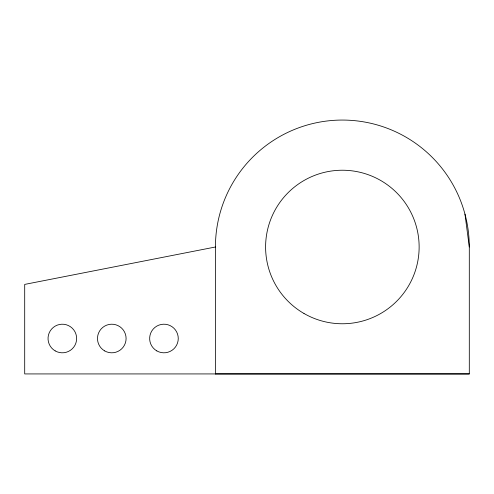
<?xml version="1.0" encoding="UTF-8"?>
<svg xmlns="http://www.w3.org/2000/svg" width="494" height="494" viewBox="0 0 494 494"><rect width="100%" height="100%" fill="white"/><g stroke="black" fill="none" stroke-linecap="round" stroke-linejoin="round"><path stroke-width="0.74" d="M215.427 373.939L215.433 246.994A126.933 126.933 0 0 1 342.373 120.061A126.933 126.933 0 0 1 469.3 247L469.3 373.927L215.433 373.927M215.433 246.994L24.7 284.408L24.7 373.927L469.3 373.927M464.971 214.155L469.3 247M303.983 313.48A76.768 76.768 0 0 0 419.134 247A76.768 76.768 0 0 0 303.983 180.514A76.768 76.768 0 0 0 303.983 313.48M55.186 350.894A14.307 14.307 0 0 0 76.644 338.507A14.307 14.307 0 0 0 55.186 326.12A14.307 14.307 0 0 0 55.186 350.894M104.635 350.894A14.307 14.307 0 0 0 126.094 338.507A14.307 14.307 0 0 0 104.635 326.12A14.307 14.307 0 0 0 104.635 350.894M156.802 350.894A14.307 14.307 0 0 0 178.26 338.507A14.307 14.307 0 0 0 156.802 326.12A14.307 14.307 0 0 0 156.802 350.894"/></g></svg>
